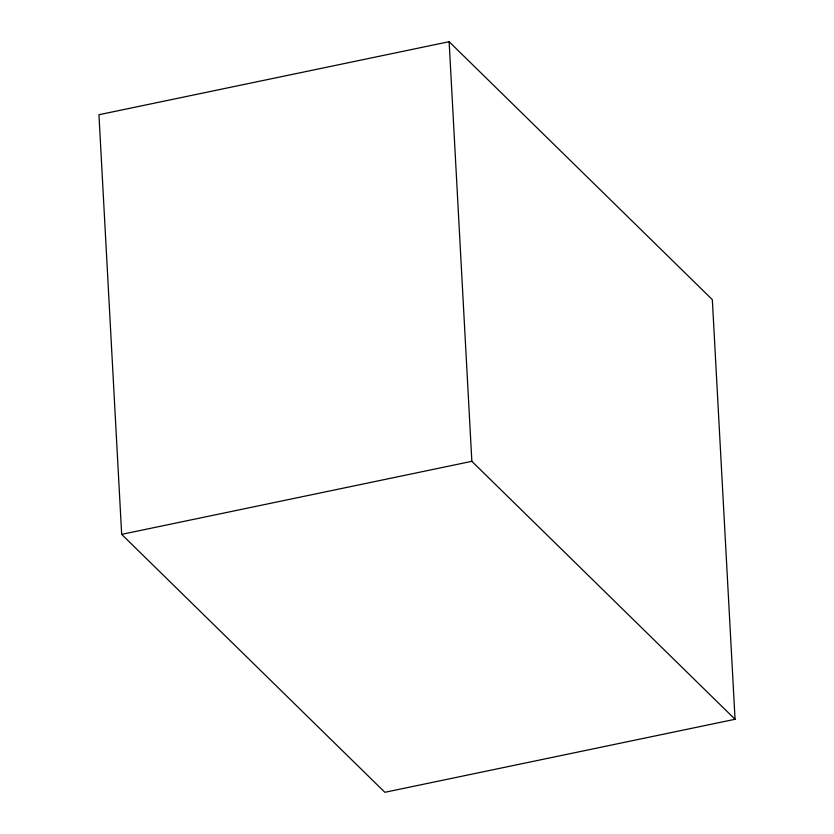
<?xml version="1.0" encoding="UTF-8"?>
<svg xmlns="http://www.w3.org/2000/svg" width="834" height="834" viewBox="0 0 834 834"><rect width="100%" height="100%" fill="white"/><g stroke="black" fill="none" stroke-linecap="round" stroke-linejoin="round"><path stroke-width="1.25" d="M449.13 41.7L98.944 114.727L121.67 534.365L384.87 792.3L735.056 719.273L712.33 299.635L449.13 41.7L471.856 461.327L735.056 719.273M121.67 534.365L471.856 461.327"/></g></svg>
